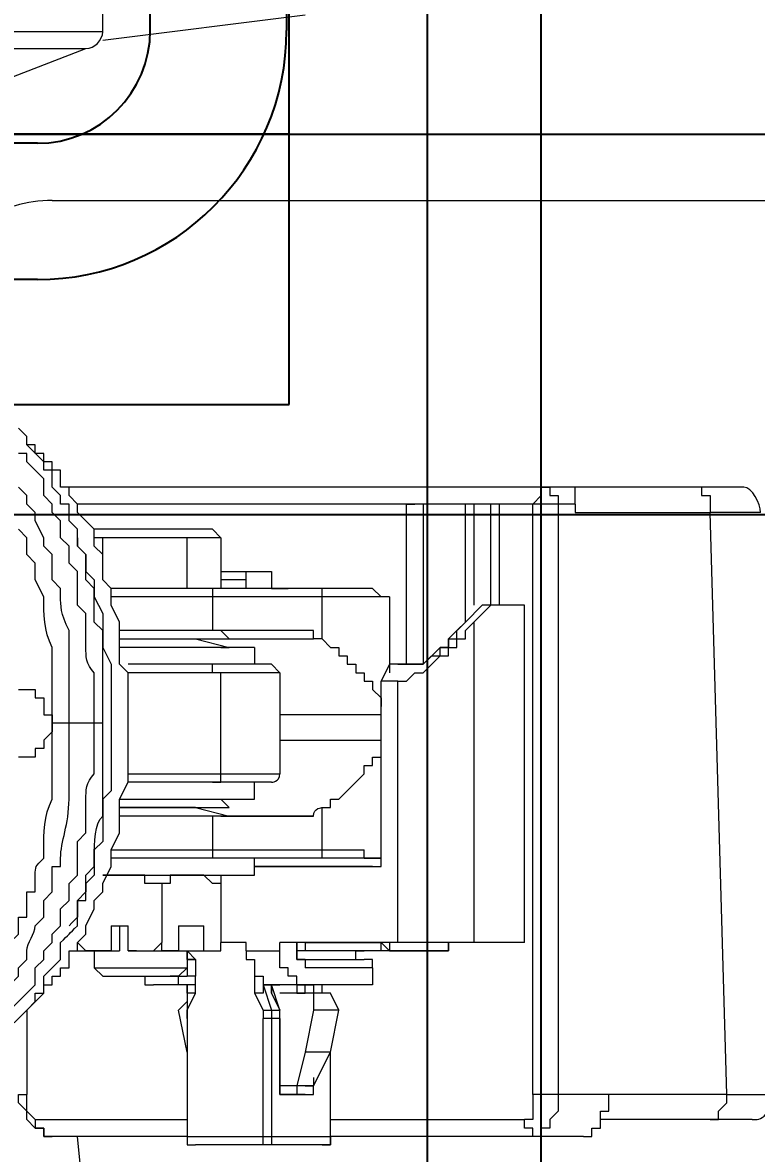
# Model space of a CAD drawing. Header units: millimetres. Extents: x 25083 to 52777, y 24772 to 45779.
# Drawn here: x 39175.81 to 39208.12, y 33440.02 to 33489.81 of the extents above; entities that cross this region are included whole.
import ezdxf

# ---------------------------------------------------------------- set-up
doc = ezdxf.new("R2010")
doc.units = ezdxf.units.MM
doc.layers.add('小车', color=7, linetype='Continuous')
doc.styles.get("Standard").update_dxf_attribs({"font": ''})
doc.styles.get('Standard').set_extended_font_data('SimSun')
doc.dimstyles.new('15', dxfattribs={"dimtxt": 15, "dimasz": 10, "dimexe": 2, "dimexo": 1, "dimgap": 1, "dimtad": 1, "dimdsep": 46, "dimtxsty": 'Standard', "dimcen": 2.5, "dimadec": 0, "dimazin": 0, "dimtfac": 1, "dimtmove": 2, "dimatfit": 3, "dimfxl": 1, "dimtolj": 1, "dimarcsym": 0})
doc.dimstyles.new('ISO-25', dxfattribs={"dimtxt": 2.5, "dimasz": 2.5, "dimexe": 1.25, "dimexo": 0.625, "dimtad": 1, "dimtxsty": 'Standard', "dimcen": 2.5, "dimadec": 0, "dimazin": 0, "dimtfac": 1, "dimtmove": 0, "dimatfit": 3, "dimfxl": 1, "dimarcsym": 0})

# ---------------------------------------------------------------- blocks, each defined once
blk = doc.blocks.new('A$C6E4F4F8B')
for p, q in [((0, 70), (197.2, 70)), ((40.154, 63.805), (57.528, 63.805)), ((62.1, 63.918), (62.1, 6.083)), ((57.528, 57.805), (40.154, 57.805)), ((62.5, 52.832), (62.5, 49.634)), ((68.5, 52.832), (68.5, 49.634))]:
    blk.add_line(p, q)
at = {"color": 1}
for p in [(64, 63.918), (74, 63.918)]:
    blk.add_line(p, (24, 63.918), dxfattribs=at)
at = {"color": 6, "ltscale": 15}
blk.add_line((74, 6.083), (74, 63.918), dxfattribs=at)
for radius in [10.973, 4.973]:
    blk.add_arc((57.528, 52.832), radius, 0, 90)
blk = doc.blocks.new('*D925')
at = {"color": 0, "lineweight": -2}
for p, q in [((29677.862, 34881.662), (29677.862, 32448.293)), ((40733.017, 34757.645), (40733.017, 32448.293)), ((29680.362, 32449.543), (40730.517, 32449.543))]:
    blk.add_line(p, q, dxfattribs=at)
at = {"color": 0}
for points in [[(29680.362, 32449.96), (29680.362, 32449.127), (29677.862, 32449.543)], [(40730.517, 32449.127), (40730.517, 32449.96), (40733.017, 32449.543)]]:
    blk.add_solid(points, dxfattribs=at)
at = {"layer": 'DEFPOINTS', "color": 0}
for p in [(29677.862, 34882.287), (40733.017, 34758.27), (40733.017, 32449.543)]:
    blk.add_point(p, dxfattribs=at)
at = {"color": 0, "insert": (35205.439, 32451.628), "char_height": 2.5, "attachment_point": 5}
blk.add_mtext('11055,15', dxfattribs=at)
blk = doc.blocks.new('zw$D2F4')
at = {"color": 7, "lineweight": 5}
for points in [[(310.085, 311.57), (310.085, 346.849)], [(309.342, 346.478), (309.342, 312.313)], [(264.036, 323.454), (264.036, 323.082), (263.665, 322.711), (263.665, 320.854), (264.036, 320.483), (264.036, 319.74), (264.408, 319.369), (264.408, 318.997), (264.779, 318.626), (264.779, 318.255), (265.15, 318.255), (265.15, 317.883), (265.522, 317.883), (265.522, 317.512), (265.893, 317.512), (265.893, 317.141), (266.264, 317.141), (267.378, 316.027), (267.75, 316.027), (268.493, 315.284), (268.864, 315.284), (269.235, 314.912), (269.607, 314.912)], [(285.204, 313.427), (285.575, 313.427), (285.946, 313.798), (287.061, 313.798), (287.432, 314.17), (287.803, 314.17), (288.546, 314.541), (288.917, 314.541), (289.289, 314.912), (289.66, 314.912), (290.031, 315.284)], [(285.204, 314.17), (285.946, 314.541), (286.689, 314.541), (287.061, 314.912), (287.803, 314.912), (288.175, 315.284)], [(263.665, 321.968), (263.665, 319.369), (264.036, 319.369), (264.036, 318.626), (264.408, 318.255), (264.408, 317.883), (264.779, 317.883), (264.779, 317.512), (265.522, 316.769), (266.636, 315.655), (267.007, 315.655), (268.121, 314.541), (268.864, 314.541), (269.235, 314.17), (269.607, 314.17), (269.978, 313.798), (270.349, 313.798), (270.721, 313.427)], [(287.803, 313.427), (288.546, 313.427), (288.917, 313.798), (289.289, 313.798), (289.66, 314.17), (290.403, 314.17), (291.145, 314.912), (291.517, 314.912), (291.517, 315.284)], [(264.036, 318.997), (264.036, 318.626), (264.408, 318.255), (264.408, 317.512), (264.779, 317.512), (264.779, 317.141), (265.15, 316.769), (265.15, 316.398), (265.522, 316.398), (265.522, 316.027), (265.893, 316.027), (267.007, 314.912), (267.378, 314.541), (267.75, 314.541), (267.75, 314.17), (268.493, 314.17), (269.235, 313.427), (269.978, 313.427)], [(288.175, 312.684), (288.546, 313.056), (289.289, 313.056), (289.289, 313.427), (289.66, 313.427), (290.031, 313.798), (290.774, 313.798), (290.774, 314.17), (291.145, 314.17), (291.888, 314.912), (292.26, 314.912), (292.631, 315.284)], [(307.485, 317.141), (309.342, 312.313)], [(261.437, 313.798), (261.437, 314.17), (261.808, 314.17), (261.808, 314.541), (262.179, 314.912), (262.551, 314.912), (262.922, 315.284), (263.294, 315.284)], [(263.294, 315.284), (263.294, 314.912)], [(269.607, 315.655), (269.978, 315.655), (270.349, 315.284), (271.092, 315.284), (271.092, 314.912), (272.206, 314.912), (272.206, 314.541), (272.949, 314.541)], [(281.119, 315.284), (281.119, 314.541), (280.747, 314.541), (280.747, 314.17), (280.376, 314.17), (280.005, 314.17), (280.005, 313.798), (279.262, 313.798), (278.891, 314.17), (278.519, 314.17), (278.519, 314.541), (278.148, 314.541), (278.148, 315.284)], [(262.179, 314.541), (262.551, 314.912), (262.922, 314.912), (263.294, 314.912)], [(267.007, 314.912), (263.294, 314.912)], [(267.007, 314.912), (267.75, 314.17), (268.121, 314.17), (268.121, 313.798), (268.493, 313.798), (268.493, 313.427), (268.864, 313.427), (268.864, 313.056), (269.607, 313.056), (269.607, 312.684)], [(289.289, 312.684), (289.66, 313.056), (290.031, 313.056), (290.031, 313.427), (290.774, 313.427), (290.774, 313.798), (291.145, 313.798), (291.145, 314.17), (291.517, 314.17), (291.517, 314.541), (291.888, 314.541), (291.888, 314.912)], [(262.179, 314.541), (261.808, 314.541), (261.808, 314.17), (261.437, 314.17), (261.437, 313.798)], [(262.179, 314.541), (262.179, 307.857)], [(270.721, 314.541), (271.092, 314.17), (271.835, 314.17), (272.206, 313.798), (273.32, 313.798), (273.32, 313.427), (273.692, 313.427)], [(261.437, 307.857), (261.437, 313.798)], [(279.633, 313.056), (279.633, 313.798)], [(302.658, 313.798), (302.658, 7.056)], [(270.721, 313.427), (271.463, 313.427), (271.835, 313.056), (272.578, 313.056), (272.949, 312.684), (274.434, 312.684), (274.806, 312.313), (275.92, 312.313)], [(283.347, 312.313), (284.461, 312.313), (284.832, 312.684), (286.318, 312.684), (286.689, 313.056), (287.432, 313.056), (287.803, 313.427)], [(269.607, 313.056), (269.607, 310.827)], [(279.633, 311.942), (279.633, 313.056)], [(290.031, 283.347), (290.031, 313.056)], [(257.723, 312.313), (261.437, 312.684)], [(269.607, 312.684), (269.978, 312.684), (270.349, 312.313), (270.721, 312.313), (271.463, 311.942), (271.835, 311.942), (272.206, 311.57), (272.578, 311.57), (273.32, 311.199), (274.063, 311.199), (274.806, 310.827), (276.291, 310.827), (277.034, 310.456), (281.861, 310.456), (282.233, 310.827), (282.976, 310.827), (283.718, 310.827), (284.09, 310.827), (284.832, 311.199), (285.575, 311.199), (285.946, 311.57), (287.061, 311.57), (287.432, 311.942), (288.175, 311.942), (288.917, 312.684), (289.289, 312.684)], [(269.607, 312.684), (269.978, 312.684)], [(269.607, 311.199), (269.607, 312.313), (269.978, 312.684)], [(270.721, 312.684), (271.835, 312.684), (271.835, 312.313), (272.949, 312.313), (273.32, 311.942), (273.692, 311.942)], [(287.803, 312.684), (287.432, 312.684), (287.061, 312.313), (286.318, 312.313), (285.946, 311.942), (285.204, 311.942), (284.461, 311.57), (282.976, 311.57), (282.233, 311.199), (276.662, 311.199), (276.291, 311.57), (275.177, 311.57), (274.434, 311.57), (274.063, 311.942), (272.949, 311.942), (272.578, 312.313), (272.206, 312.313), (271.835, 312.684), (271.092, 312.684)], [(283.347, 311.57), (283.718, 311.57), (284.09, 311.942), (285.575, 311.942), (285.946, 312.313), (287.061, 312.313), (287.432, 312.684), (288.175, 312.684)], [(289.289, 294.488), (289.289, 312.684)], [(289.289, 294.116), (289.289, 312.684)], [(268.493, 311.57), (268.864, 311.942)], [(269.607, 311.942), (268.864, 311.942)], [(268.864, 311.942), (268.864, 307.857)], [(279.633, 311.57), (279.633, 311.942)], [(287.803, 311.57), (287.803, 311.942)], [(288.175, 306.743), (288.175, 311.942)], [(268.493, 311.57), (268.493, 308.228)], [(272.949, 311.57), (272.949, 304.886)], [(272.949, 311.57), (272.949, 305.257)], [(286.318, 311.57), (287.803, 311.57)], [(287.803, 307.857), (287.803, 311.199), (287.803, 311.57)], [(309.713, 311.57), (310.827, 302.658)], [(310.085, 311.57), (314.912, 311.57)], [(270.721, 311.199), (269.607, 311.199)], [(270.721, 310.827), (269.607, 310.827)], [(270.721, 311.199), (270.721, 310.456)], [(272.578, 308.971), (272.578, 309.713), (272.949, 309.713), (272.949, 310.827)], [(273.692, 300.058), (273.692, 311.199)], [(273.692, 304.886), (273.692, 311.199)], [(274.063, 311.199), (274.063, 300.058)], [(275.548, 306), (275.548, 310.827)], [(275.548, 302.286), (275.548, 310.827)], [(275.92, 310.827), (275.92, 306)], [(275.92, 307.485), (275.92, 310.827)], [(276.291, 310.827), (276.291, 304.886)], [(282.976, 306), (282.976, 310.827)], [(282.976, 304.886), (282.976, 310.827)], [(283.347, 310.827), (283.347, 306)], [(283.347, 310.827), (283.347, 307.485)], [(283.718, 302.286), (283.718, 310.827)], [(285.204, 298.944), (285.204, 311.199)], [(285.575, 299.687), (285.575, 311.199)], [(269.607, 310.456), (270.721, 310.456)], [(269.607, 310.456), (269.607, 310.085)], [(269.607, 310.456), (269.607, 310.085)], [(269.607, 310.085), (269.607, 310.456)], [(277.034, 304.143), (277.034, 310.456)], [(277.405, 310.456), (277.405, 303.772)], [(281.861, 303.772), (281.861, 310.456)], [(282.233, 304.143), (282.233, 310.456)], [(268.493, 310.085), (268.493, 309.713), (268.121, 309.713), (268.121, 309.342)], [(269.607, 310.085), (269.607, 308.228)], [(269.607, 310.085), (269.607, 309.342), (269.978, 308.971)], [(268.121, 307.485), (268.121, 309.342)], [(269.607, 308.228), (269.607, 308.971), (269.978, 308.971)], [(272.578, 308.971), (269.978, 308.971)], [(272.949, 307.857), (272.949, 308.599), (272.578, 308.599), (272.578, 308.971)], [(265.15, 307.857), (267.007, 308.228)], [(267.007, 308.228), (267.378, 307.857)], [(268.121, 307.857), (268.121, 308.228), (268.493, 308.228), (268.493, 308.599)], [(268.493, 308.228), (268.864, 307.857)], [(268.493, 308.228), (268.493, 307.857)], [(270.721, 308.228), (269.607, 308.228)], [(270.721, 308.228), (269.607, 308.228)], [(269.607, 308.228), (269.607, 306.743)], [(270.721, 308.228), (270.721, 307.114)], [(261.437, 307.857), (261.065, 307.857), (261.065, 307.485)], [(261.437, 307.857), (261.065, 307.857)], [(266.636, 307.857), (261.437, 307.857)], [(266.636, 307.857), (261.437, 307.857)], [(261.437, 307.857), (261.437, 301.543)], [(267.007, 307.857), (266.636, 307.857)], [(266.636, 307.857), (267.007, 307.857)], [(267.007, 307.857), (267.75, 307.485)], [(268.121, 307.857), (267.007, 307.857)], [(267.75, 307.485), (267.75, 307.857), (268.121, 307.857)], [(268.121, 307.485), (268.121, 307.857)], [(268.864, 307.857), (268.493, 307.857)], [(268.493, 307.485), (268.493, 307.857)], [(269.607, 307.857), (268.864, 307.857)], [(269.235, 307.485), (269.235, 307.857)], [(269.235, 307.857), (269.607, 307.857)], [(269.235, 307.485), (269.607, 307.857)], [(272.949, 307.114), (272.949, 307.857)], [(285.575, 307.857), (287.803, 307.857)], [(287.803, 306.371), (287.803, 307.485), (287.803, 307.857)], [(261.065, 301.915), (261.065, 307.485)], [(268.121, 307.485), (268.493, 307.485)], [(269.235, 307.485), (268.493, 307.485)], [(269.235, 307.485), (268.493, 307.485)], [(269.607, 307.485), (269.607, 307.114)], [(275.92, 307.485), (275.548, 306)], [(275.92, 307.485), (275.92, 306)], [(283.347, 307.485), (282.976, 306)], [(283.347, 307.485), (283.347, 306)], [(269.607, 307.114), (270.721, 307.114)], [(269.607, 307.114), (269.607, 306.371), (269.978, 306.371)], [(269.607, 306.743), (269.607, 306.371), (269.978, 306.371)], [(272.578, 306.371), (272.578, 306.743), (272.949, 307.114)], [(272.949, 306.743), (272.949, 306.371), (272.578, 306.371)], [(274.063, 306.743), (273.692, 306.743)], [(275.548, 306.743), (274.063, 306.743)], [(277.034, 306.743), (277.034, 306.371), (277.405, 306.371)], [(281.861, 306.371), (281.861, 306.743), (282.233, 306.743)], [(285.204, 306.743), (283.718, 306.743)], [(285.575, 306.743), (285.204, 306.743)], [(288.175, 306.743), (287.803, 306.371)], [(272.578, 306.371), (269.978, 306.371)], [(269.978, 305.628), (269.978, 306.371)], [(275.548, 306.371), (275.548, 306)], [(275.548, 302.286), (275.548, 306.371)], [(275.548, 306.371), (275.548, 302.286)], [(276.291, 306.371), (275.92, 306)], [(277.405, 306.371), (281.861, 306.371)], [(282.976, 306.371), (282.976, 306)], [(283.718, 306.371), (283.347, 306)], [(283.347, 306.371), (283.347, 302.286)], [(283.718, 302.286), (283.718, 306.371)], [(287.803, 306.371), (285.575, 306.371)], [(285.946, 305.257), (285.946, 306.371)], [(286.318, 306.371), (286.318, 304.514)], [(269.607, 305.257), (269.235, 305.257), (269.235, 304.886), (268.864, 304.886)], [(269.607, 305.257), (269.978, 305.257), (269.978, 305.628)], [(269.607, 305.257), (269.607, 303.772)], [(285.575, 305.257), (285.946, 305.257)], [(285.946, 305.257), (286.318, 305.257), (286.318, 304.886)], [(267.75, 304.886), (267.007, 304.514)], [(268.121, 304.514), (267.75, 304.514), (267.75, 304.886)], [(268.493, 304.886), (267.75, 304.886)], [(268.864, 304.886), (268.493, 304.886), (268.493, 304.514), (268.121, 304.514), (268.121, 304.143)], [(268.493, 304.886), (268.493, 304.514)], [(272.949, 304.886), (273.692, 304.886)], [(273.32, 299.687), (273.32, 304.886)], [(273.32, 304.886), (273.32, 299.687)], [(276.291, 304.886), (277.034, 304.886)], [(282.976, 304.886), (282.233, 304.886)], [(261.065, 304.143), (261.065, 304.514), (261.437, 304.514)], [(261.437, 304.514), (266.636, 304.514)], [(266.636, 303.772), (266.636, 304.514)], [(267.007, 304.514), (266.636, 304.514)], [(268.121, 304.514), (267.007, 304.143)], [(267.007, 304.514), (267.007, 304.143)], [(268.121, 304.143), (268.121, 304.514)], [(268.493, 304.514), (268.121, 304.514)], [(286.318, 304.514), (286.318, 304.143)], [(261.437, 304.143), (261.065, 304.143)], [(266.636, 304.143), (261.437, 304.143)], [(263.294, 303.4), (263.294, 303.772), (263.665, 303.772)], [(263.665, 303.772), (263.294, 303.772), (263.294, 303.4)], [(266.636, 303.772), (263.665, 303.772)], [(263.665, 303.772), (266.636, 303.772)], [(263.665, 302.286), (263.665, 303.772)], [(267.007, 304.143), (266.636, 304.143)], [(266.636, 303.772), (267.007, 303.772)], [(266.636, 303.772), (267.007, 303.772)], [(267.75, 304.143), (267.007, 303.772)], [(267.007, 303.772), (268.121, 304.143)], [(267.007, 304.143), (267.007, 303.772)], [(267.75, 304.143), (268.121, 304.143), (268.121, 303.772)], [(268.121, 304.143), (267.75, 304.143)], [(267.75, 301.543), (267.75, 303.772)], [(268.121, 299.687), (268.121, 304.143)], [(268.121, 302.658), (268.121, 304.143)], [(268.121, 304.143), (268.121, 303.772)], [(268.121, 303.772), (268.121, 304.143)], [(268.121, 303.029), (268.121, 303.772)], [(268.121, 302.658), (268.121, 303.029), (268.493, 303.029), (268.493, 303.4), (268.864, 303.4), (268.864, 303.772), (269.607, 303.772)], [(269.607, 303.772), (269.978, 303.772)], [(269.978, 293.002), (269.978, 303.772)], [(281.861, 303.772), (277.405, 303.772)], [(278.891, 303.772), (278.891, 299.315)], [(280.005, 299.315), (280.005, 303.772)], [(286.318, 304.143), (285.575, 304.143), (285.575, 303.4)], [(263.294, 303.4), (263.294, 302.658)], [(263.294, 302.658), (263.294, 303.4)], [(263.665, 302.658), (263.665, 303.029), (263.294, 303.029)], [(265.15, 302.658), (263.665, 303.029)], [(268.121, 303.029), (267.75, 303.029), (267.75, 302.658)], [(267.75, 302.658), (268.121, 302.658), (268.121, 303.029)], [(267.75, 302.658), (268.121, 302.658), (268.121, 303.029)], [(268.121, 303.029), (268.121, 302.658)], [(269.607, 303.029), (269.235, 303.029), (269.235, 302.658), (268.864, 302.658)], [(269.235, 302.658), (269.235, 303.029)], [(269.235, 303.029), (269.607, 303.029)], [(269.607, 303.029), (269.235, 303.029)], [(269.978, 303.029), (269.607, 303.029)], [(269.607, 303.029), (269.978, 303.029)], [(269.607, 300.429), (269.607, 303.029)], [(269.607, 302.658), (269.607, 303.029)], [(269.978, 302.658), (269.978, 303.029), (269.607, 303.029)], [(263.294, 302.658), (263.294, 302.286), (263.665, 302.286)], [(263.294, 302.658), (263.294, 302.286), (263.665, 302.286)], [(263.665, 302.658), (263.665, 302.286)], [(263.665, 302.286), (265.15, 301.543)], [(264.036, 302.286), (263.665, 302.286)], [(267.007, 302.286), (265.15, 302.658)], [(265.15, 301.543), (265.15, 302.658)], [(267.75, 302.286), (267.007, 302.286)], [(267.007, 301.172), (267.007, 302.286)], [(267.75, 302.658), (268.121, 302.658)], [(268.121, 302.286), (267.75, 302.286)], [(268.121, 302.658), (268.121, 302.286)], [(268.121, 302.286), (268.121, 302.658)], [(268.121, 301.915), (268.121, 302.286)], [(268.864, 299.687), (268.864, 302.658)], [(269.235, 302.658), (268.864, 302.658)], [(269.235, 302.658), (269.235, 300.058)], [(269.607, 296.344), (269.607, 302.658)], [(269.978, 302.658), (269.607, 302.658)], [(269.978, 302.658), (269.978, 299.315)], [(283.347, 302.286), (283.718, 302.286)], [(261.065, 301.915), (261.065, 301.543), (261.437, 301.543)], [(261.437, 301.543), (261.065, 301.543), (261.065, 301.915)], [(267.75, 301.915), (268.121, 301.915)], [(267.75, 301.915), (268.121, 301.915)], [(273.692, 301.915), (274.063, 301.915)], [(274.063, 301.915), (275.92, 301.915)], [(275.92, 301.915), (275.92, 301.543), (276.291, 301.543), (276.291, 301.172), (277.405, 300.058), (277.777, 300.058), (277.777, 299.687), (278.148, 299.687), (278.148, 299.315), (278.519, 299.315)], [(283.347, 301.915), (282.976, 301.543), (282.976, 301.172), (282.604, 301.172), (282.604, 300.801), (282.233, 300.801), (282.233, 300.429), (281.861, 300.429), (281.861, 300.058), (281.49, 300.058), (281.49, 299.687), (281.119, 299.687), (280.747, 299.315), (280.376, 299.315)], [(283.347, 301.915), (285.204, 301.915)], [(285.204, 301.915), (285.575, 301.915)], [(261.437, 301.543), (265.15, 301.543)], [(261.437, 301.543), (264.779, 301.543)], [(261.437, 290.403), (261.437, 301.543)], [(262.179, 301.543), (262.179, 293.002)], [(265.15, 301.543), (267.007, 301.172)], [(267.007, 301.172), (267.75, 301.543)], [(269.235, 300.429), (269.607, 300.429)], [(269.607, 300.058), (269.607, 300.429)], [(269.607, 300.429), (269.607, 300.058)], [(268.864, 299.687), (269.235, 299.687), (269.235, 300.058)], [(273.692, 300.058), (273.692, 299.315)], [(273.692, 300.058), (274.063, 300.058)], [(273.692, 299.315), (273.692, 300.058), (274.063, 300.058)], [(268.864, 299.687), (268.121, 299.687)], [(269.978, 299.315), (269.607, 298.944)], [(269.607, 298.944), (269.607, 299.315), (269.978, 299.315)], [(269.978, 298.944), (269.978, 299.315)], [(273.32, 299.687), (273.32, 299.315), (274.063, 299.315)], [(274.063, 299.315), (281.49, 299.315)], [(282.233, 298.944), (281.49, 299.315)], [(281.49, 298.573), (281.49, 299.315)], [(285.204, 298.944), (285.204, 299.315), (285.575, 299.687)], [(269.978, 298.944), (269.607, 298.944)], [(269.607, 298.944), (269.607, 296.344)], [(285.204, 298.944), (281.861, 298.944)], [(282.233, 297.83), (282.233, 298.944)], [(282.233, 298.573), (282.233, 298.944)], [(269.978, 298.573), (281.49, 298.573)], [(281.49, 298.573), (281.49, 298.201), (281.861, 297.83), (281.861, 297.459), (282.604, 296.716), (282.604, 296.344), (282.976, 296.344), (282.976, 295.973), (283.347, 295.973), (283.347, 295.602), (283.718, 295.602), (284.09, 295.23)], [(282.233, 298.573), (282.233, 297.83)], [(282.233, 298.201), (289.289, 298.201)], [(284.09, 295.602), (283.347, 296.344), (282.976, 296.344), (282.976, 296.716), (282.233, 297.459), (282.233, 297.83)], [(282.233, 297.83), (282.233, 297.459), (282.604, 297.087), (282.604, 296.716), (282.976, 296.716), (282.976, 296.344), (283.347, 296.344), (283.347, 295.973), (283.718, 295.973), (284.09, 295.602)], [(289.289, 298.201), (289.289, 297.83)], [(289.289, 297.459), (282.233, 297.459)], [(269.978, 296.344), (269.607, 296.344)], [(269.607, 296.344), (269.978, 296.344)], [(284.832, 294.859), (284.09, 295.602)], [(284.09, 295.602), (284.832, 294.859)], [(284.09, 295.602), (289.289, 295.602)], [(284.09, 295.23), (269.978, 295.23)], [(284.09, 295.23), (284.832, 294.488)], [(289.289, 295.23), (284.832, 295.23)], [(284.832, 293.002), (284.832, 294.859)], [(284.832, 294.488), (289.289, 294.488)], [(289.289, 294.116), (284.832, 294.116)], [(289.289, 290.774), (289.289, 294.116)], [(261.437, 292.631), (261.808, 292.631), (261.808, 293.002), (262.179, 293.002)], [(263.294, 292.631), (262.179, 292.631), (262.179, 293.002)], [(269.978, 293.002), (284.832, 293.002)], [(263.294, 291.517), (262.551, 291.517), (262.179, 291.888), (261.808, 291.888), (261.808, 292.26), (261.437, 292.26), (261.437, 292.631)], [(263.294, 292.631), (289.289, 292.631)], [(263.294, 284.09), (263.294, 292.631)], [(289.289, 292.631), (289.66, 292.26), (290.031, 292.26), (290.031, 291.888)], [(290.031, 291.888), (289.66, 291.888), (289.66, 291.517), (289.289, 291.517)], [(289.289, 291.517), (263.294, 291.517)], [(289.289, 290.774), (290.031, 290.774), (290.031, 291.145)], [(261.437, 290.403), (261.437, 290.031), (261.808, 290.031), (261.808, 289.66), (262.179, 289.66)], [(289.289, 290.774), (288.917, 290.774)], [(288.917, 290.774), (288.917, 284.832)], [(262.179, 282.976), (262.179, 289.66)], [(262.179, 289.66), (262.551, 289.66), (262.551, 289.289), (263.294, 289.289)], [(262.179, 284.832), (262.179, 284.461), (262.551, 284.461), (262.922, 284.09), (263.294, 284.09)], [(263.294, 284.09), (288.917, 284.832)], [(290.031, 285.204), (289.66, 285.204), (289.66, 284.832), (289.289, 284.832), (288.917, 284.832)], [(288.917, 282.604), (288.917, 284.461), (288.917, 284.832)], [(263.294, 284.09), (263.294, 281.861)]]:
    blk.add_lwpolyline(points, dxfattribs=at)
for points in [[(302.658, 313.798), (302.658, 314.912), (302.286, 316.027), (301.915, 316.769)], [(269.607, 314.912), (269.978, 314.912), (270.349, 314.541), (270.721, 314.541)], [(272.949, 314.541), (273.32, 314.541), (273.32, 314.541), (273.692, 314.17)], [(273.692, 314.17), (273.692, 314.17), (273.692, 314.17), (274.063, 314.17)], [(274.063, 314.17), (274.806, 314.17), (275.548, 314.17), (276.291, 313.798)], [(276.291, 313.798), (277.405, 313.798), (278.519, 313.798), (279.633, 313.798)], [(279.633, 313.798), (280.376, 313.798), (281.49, 313.798), (282.233, 313.798)], [(282.233, 313.798), (282.604, 313.798), (282.604, 313.798), (282.976, 313.798)], [(282.976, 313.798), (283.718, 314.17), (284.461, 314.17), (285.204, 314.17)], [(285.204, 314.17), (285.204, 314.17), (285.204, 314.17), (285.204, 314.17)], [(269.978, 313.427), (270.349, 313.056), (270.349, 313.056), (270.721, 312.684)], [(269.978, 313.427), (269.978, 313.427), (269.978, 313.427), (269.978, 313.427)], [(273.692, 313.427), (274.434, 313.427), (275.177, 313.056), (276.291, 313.056)], [(283.718, 313.056), (284.461, 313.427), (284.832, 313.427), (285.204, 313.427)], [(287.803, 313.427), (287.803, 313.427), (287.803, 313.427), (287.803, 313.427)], [(270.721, 313.056), (271.092, 312.684), (271.092, 312.684), (271.092, 312.684)], [(276.291, 313.056), (277.405, 313.056), (278.519, 313.056), (279.633, 313.056)], [(276.291, 313.056), (276.291, 313.056), (276.291, 313.056), (276.291, 313.056)], [(279.633, 313.056), (280.376, 313.056), (281.119, 313.056), (281.49, 313.056)], [(281.49, 313.056), (281.861, 313.056), (281.861, 313.056), (282.233, 313.056)], [(282.233, 313.056), (282.604, 313.056), (282.604, 313.056), (282.976, 313.056)], [(282.976, 313.056), (283.347, 313.056), (283.347, 313.056), (283.718, 313.056)], [(275.92, 312.313), (275.92, 312.313), (276.291, 312.313), (276.291, 312.313)], [(276.291, 312.313), (276.662, 312.313), (277.034, 312.313), (277.405, 311.942)], [(281.861, 311.942), (282.233, 312.313), (282.604, 312.313), (282.976, 312.313)], [(282.976, 312.313), (282.976, 312.313), (282.976, 312.313), (283.347, 312.313)], [(287.803, 312.684), (287.803, 312.684), (288.175, 312.684), (288.175, 312.684)], [(309.342, 312.313), (309.342, 311.942), (309.713, 311.57), (310.085, 311.57)], [(273.692, 311.942), (274.434, 311.942), (275.177, 311.942), (275.548, 311.57)], [(277.405, 311.942), (277.405, 311.942), (277.777, 311.942), (277.777, 311.942)], [(277.777, 311.942), (278.519, 311.942), (278.891, 311.942), (279.633, 311.942)], [(279.633, 311.942), (279.633, 311.942), (279.633, 311.942), (279.633, 311.942)], [(279.633, 311.942), (280.376, 311.942), (280.747, 311.942), (281.49, 311.942)], [(281.49, 311.942), (281.49, 311.942), (281.861, 311.942), (281.861, 311.942)], [(272.949, 310.827), (272.949, 311.199), (272.949, 311.199), (272.949, 311.57)], [(275.548, 311.57), (275.92, 311.57), (275.92, 311.57), (275.92, 311.57)], [(275.92, 311.57), (276.291, 311.57), (277.034, 311.57), (277.405, 311.57)], [(277.405, 311.57), (278.148, 311.57), (278.891, 311.57), (279.633, 311.57)], [(277.405, 311.57), (277.405, 311.57), (277.405, 311.57), (277.405, 311.57)], [(279.633, 311.57), (280.376, 311.57), (281.119, 311.57), (281.49, 311.57)], [(281.49, 311.57), (281.49, 311.57), (281.861, 311.57), (281.861, 311.57)], [(281.861, 311.57), (282.233, 311.57), (282.604, 311.57), (282.976, 311.57)], [(282.976, 311.57), (283.347, 311.57), (283.347, 311.57), (283.347, 311.57)], [(269.607, 308.228), (269.607, 308.228), (269.607, 308.228), (269.607, 308.228)], [(261.065, 307.857), (261.065, 307.485), (261.065, 307.485), (261.065, 307.485)], [(261.065, 307.857), (261.065, 307.857), (261.065, 307.857), (261.065, 307.857)], [(267.007, 307.857), (267.007, 307.857), (267.007, 307.857), (267.007, 307.857)], [(267.007, 307.857), (267.007, 307.857), (267.007, 307.857), (267.007, 307.857)], [(269.235, 307.857), (269.235, 307.857), (269.235, 307.857), (269.235, 307.485)], [(267.75, 307.485), (267.75, 307.485), (267.75, 307.485), (268.121, 307.485)], [(268.121, 307.485), (268.121, 307.485), (268.121, 307.485), (268.493, 307.485)], [(269.235, 307.485), (269.235, 307.485), (269.235, 307.485), (269.235, 307.485)], [(272.949, 305.257), (272.949, 304.886), (272.949, 304.886), (272.949, 304.886)], [(273.692, 304.886), (273.692, 304.886), (273.692, 304.886), (273.692, 304.886)], [(268.121, 304.143), (268.121, 304.143), (268.121, 304.143), (268.121, 304.143)], [(268.121, 303.772), (268.121, 303.772), (268.121, 303.772), (268.121, 303.772)], [(268.121, 303.772), (268.121, 303.772), (268.121, 303.772), (268.121, 303.772)], [(268.121, 303.772), (268.121, 303.772), (268.121, 303.772), (268.121, 303.772)], [(268.121, 303.772), (268.121, 303.772), (268.121, 303.772), (268.121, 303.772)], [(277.034, 304.143), (277.034, 304.143), (277.034, 303.772), (277.405, 303.772)], [(281.861, 303.772), (281.861, 303.772), (282.233, 304.143), (282.233, 304.143)], [(269.235, 303.029), (269.235, 303.029), (269.235, 303.029), (269.235, 303.029)], [(268.121, 302.658), (268.121, 302.658), (268.121, 302.658), (268.121, 302.658)], [(268.121, 302.658), (268.121, 302.658), (268.121, 302.658), (268.121, 302.658)], [(268.121, 302.658), (268.121, 302.658), (268.121, 302.658), (268.121, 302.658)], [(275.548, 302.286), (275.92, 302.286), (275.92, 301.915), (275.92, 301.915)], [(283.347, 301.915), (283.347, 301.915), (283.347, 302.286), (283.347, 302.286)], [(268.121, 301.915), (268.121, 301.915), (268.121, 301.915), (268.121, 301.915)], [(269.235, 300.429), (269.235, 300.429), (269.235, 300.429), (269.607, 300.429)], [(284.09, 295.602), (284.09, 295.602), (284.09, 295.602), (284.09, 295.602)], [(289.289, 294.116), (289.289, 294.116), (289.289, 294.488), (289.289, 294.488)], [(288.917, 282.604), (289.289, 282.604), (290.031, 282.976), (290.031, 283.347)], [(262.179, 282.976), (262.179, 282.604), (262.179, 282.604), (262.551, 282.233)]]:
    blk.add_open_spline(points, degree=3, dxfattribs=at)
blk = doc.blocks.new('*D470')
at = {"layer": 'DEFPOINTS', "color": 0}
for p in [(36180.039, 116639.326), (36197.537, 116639.326), (36197.537, 116438.26)]:
    blk.add_point(p, dxfattribs=at)
at = {"layer": '小车', "color": 0, "linetype": 'Continuous', "lineweight": -2}
for p, q in [((36180.039, 116638.326), (36180.039, 116436.26)), ((36197.537, 116638.326), (36197.537, 116436.26)), ((36170.039, 116438.26), (36160.039, 116438.26)), ((36180.039, 116438.26), (36197.537, 116438.26)), ((36207.537, 116438.26), (36217.537, 116438.26))]:
    blk.add_line(p, q, dxfattribs=at)
at = {"layer": '小车', "color": 0}
for points in [[(36170.039, 116439.926), (36170.039, 116436.593), (36180.039, 116438.26)], [(36207.537, 116439.926), (36207.537, 116436.593), (36197.537, 116438.26)]]:
    blk.add_solid(points, dxfattribs=at)
at = {"layer": '小车', "color": 0, "insert": (36193.655, 116438.26), "char_height": 15, "attachment_point": 5}
blk.add_mtext('\\A1;17.5', dxfattribs=at)
blk = doc.blocks.new('A$C1A4175F5')
at = {"layer": '小车'}
dim = blk.add_linear_dim(base=(229.857, 249.006), p1=(212.358, 450.073), p2=(229.857, 450.073), dimstyle='15', override={"dimfxl": 0.18}, dxfattribs=at)
dim.commit()
dim.dimension.update_dxf_attribs({"geometry": '*D470', "text_midpoint": (225.974, 249.006), "dimtype": 128, "insert": (-35967.681, -116189.253)})
blk = doc.blocks.new('zw$50CE')
blk.add_blockref('zw$D2F4', (22.01, 103.569))
at = {"layer": '小车', "ltscale": 10, "xscale": -1, "rotation": 270}
blk.add_blockref('A$C1A4175F5', (47.032, 0), dxfattribs=at)

msp = doc.modelspace()

# ---------------------------------------------------------------- linework, layer by layer
at = {"ltscale": 15}
msp.add_line((29782.964, 33484.899), (40674.281, 33484.899), dxfattribs=at)
at = {"color": 1, "ltscale": 15}
msp.add_line((37659.964, 33468.149), (40674.281, 33468.149), dxfattribs=at)
at = {"ltscale": 15}
msp.add_lwpolyline([(39118.63, 33273.983), (39118.63, 34140.649), (39198.63, 34140.649), (39198.63, 33273.983)], close=True, dxfattribs=at)

# ---------------------------------------------------------------- block references
for name, p, rotation in [('zw$50CE', (39594.481, 33157.316), 90), ('A$C6E4F4F8B', (39123.63, 33546.999), 270)]:
    msp.add_blockref(name, p, dxfattribs=dict(rotation=rotation))

# ---------------------------------------------------------------- dimensions: what is measured, and where the dimension line sits
dim = msp.add_linear_dim(base=(40733.0166, 32449.5434), p1=(29677.8617, 34882.2868), p2=(40733.0166, 34758.2702), dimstyle='ISO-25')
dim.commit()
dim.dimension.update_dxf_attribs({"geometry": '*D925', "text_midpoint": (35205.4391, 32449.5434), "dimtype": 160})

doc.saveas('drawing.dxf')
